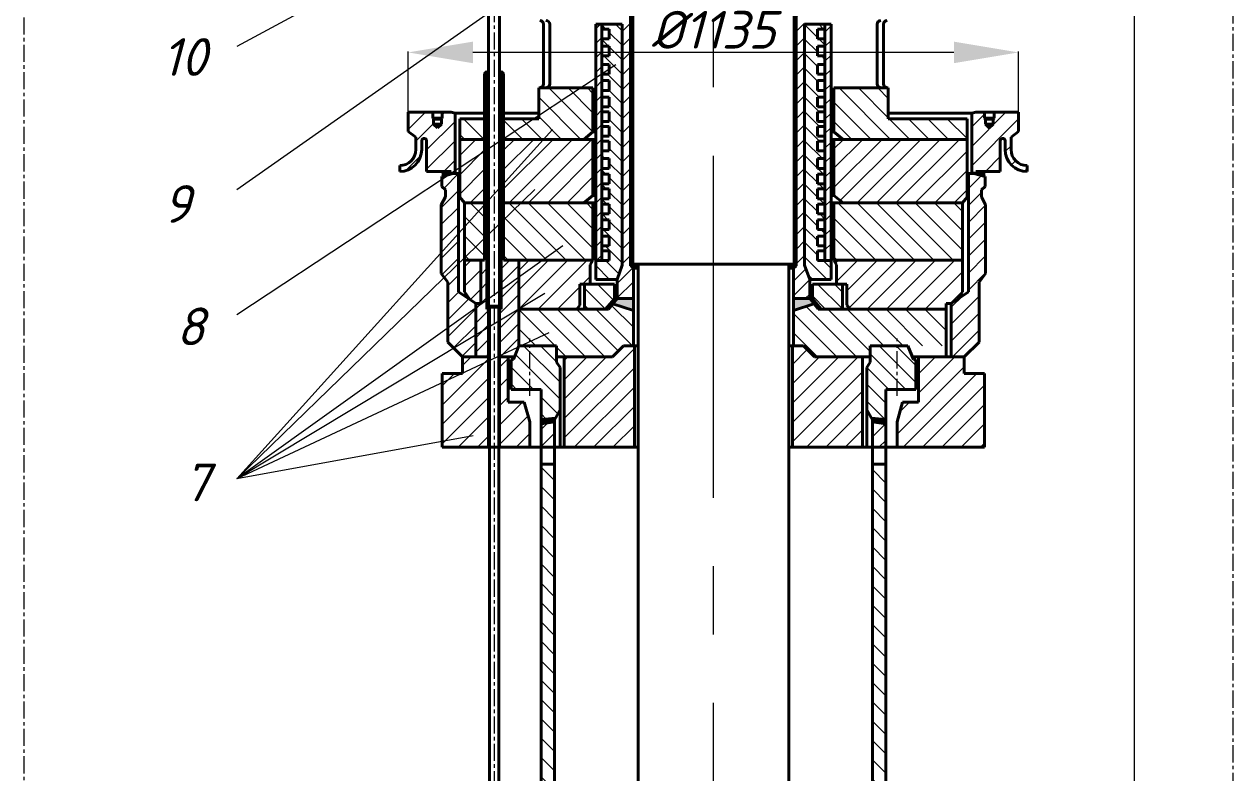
# Model space of a CAD drawing. Header units: millimetres. Extents: x 3913 to 6157, y -487 to 5915.
# Drawn here: x 3913 to 6157, y 3324 to 4714 of the extents above; entities that cross this region are included whole.
import ezdxf

# ---------------------------------------------------------------- set-up
doc = ezdxf.new("R2010")
doc.units = ezdxf.units.MM
doc.linetypes.add('осевая', pattern=[50.8, 31.75, -6.35, 6.35, -6.35])
doc.layers.get('0').update_dxf_attribs({"lineweight": 40})
doc.layers.add('Оси', color=7, linetype='осевая', lineweight=20)
doc.layers.add('штриховка', color=7, linetype='Continuous', lineweight=20)
doc.styles.add('ADRF1', font='isocpeur.ttf', dxfattribs={"oblique": 15})
doc.styles.add('Размеры', font='isocpeur.ttf', dxfattribs={"oblique": 15})
doc.dimstyles.new('гост', dxfattribs={"dimtxt": 20, "dimasz": 30, "dimexe": 2, "dimexo": 0, "dimgap": 7, "dimtad": 1, "dimtoh": 1, "dimdec": 1, "dimtxsty": 'ADRF1', "dimcen": 2.5, "dimadec": 0, "dimazin": 0, "dimtfac": 1, "dimtdec": 1, "dimtmove": 0, "dimatfit": 3, "dimfxl": 1, "dimlwd": 20, "dimlwe": 20, "dimarcsym": 0})

# ---------------------------------------------------------------- blocks, each defined once
blk = doc.blocks.new('*D5')
at = {"layer": 'Defpoints', "color": 0, "transparency": 16777216}
for p in [(4626.5, 4661.8), (4626.5, 4550.7), (5759.6, 4550.7)]:
    blk.add_point(p, dxfattribs=at)
at = {"layer": 'Оси', "color": 0, "linetype": 'Continuous', "lineweight": 20, "transparency": 16777216}
for p, q in [((4626.5, 4550.7), (4626.5, 4663.8)), ((5639.6, 4661.8), (4746.5, 4661.8)), ((5759.6, 4550.7), (5759.6, 4663.8))]:
    blk.add_line(p, q, dxfattribs=at)
at = {"layer": 'Оси', "color": 0, "transparency": 16777216}
for points in [[(4746.5, 4681.8), (4746.5, 4641.8), (4626.5, 4661.8)], [(5639.6, 4681.8), (5639.6, 4641.8), (5759.6, 4661.8)]]:
    blk.add_solid(points, dxfattribs=at)
at = {"layer": 'Оси', "color": 0, "transparency": 16777216, "insert": (5193, 4703.8), "char_height": 20, "attachment_point": 5, "style": 'ADRF1'}
blk.add_mtext('{\\H3.5x;%%C1135}', dxfattribs=at)
blk = doc.blocks.new('*D8')
at = {"layer": 'Defpoints', "color": 0, "transparency": 16777216}
for p in [(5193, 5841.2), (5974.9, 5841.2), (5193, -209)]:
    blk.add_point(p, dxfattribs=at)
at = {"layer": 'Оси', "color": 0, "linetype": 'Continuous', "lineweight": 20, "transparency": 16777216}
for p, q in [((5193, 5841.2), (5976.9, 5841.2)), ((5974.9, -149), (5974.9, 5781.2)), ((5193, -209), (5976.9, -209))]:
    blk.add_line(p, q, dxfattribs=at)
at = {"layer": 'Оси', "color": 0, "transparency": 16777216}
for points in [[(5964.9, 5781.2), (5984.9, 5781.2), (5974.9, 5841.2)], [(5964.9, -149), (5984.9, -149), (5974.9, -209)]]:
    blk.add_solid(points, dxfattribs=at)
at = {"layer": 'Оси', "color": 0, "transparency": 16777216, "insert": (5932.9, 2816.1), "char_height": 20, "attachment_point": 5, "rotation": 90, "style": 'ADRF1'}
blk.add_mtext('{\\H3.5x;6050}', dxfattribs=at)

msp = doc.modelspace()

# ---------------------------------------------------------------- hatches: boundary and pattern name
h = msp.add_hatch(color=256)
h.dxf.hatch_style = 1
h.paths.add_polyline_path([(4713.23, 4440.68), (4688.5, 4440.68), (4688.5, 4431.62), (4709.62, 4437.28), (4713.23, 4437.28)])
h = msp.add_hatch(color=256)
h.dxf.hatch_style = 1
h.paths.add_polyline_path([(5672.84, 4440.68), (5697.57, 4440.68), (5697.57, 4431.62), (5676.45, 4437.28), (5672.84, 4437.28)])
h = msp.add_hatch(color=256)
h.dxf.hatch_style = 1
h.paths.add_polyline_path([(5014.37, 4204.68), (5006.38, 4194.99), (5044.37, 4182.44), (5044.37, 4204.68)])
h = msp.add_hatch(color=256)
h.dxf.hatch_style = 1
h.paths.add_polyline_path([(5371.7, 4204.68), (5379.69, 4194.99), (5341.7, 4182.44), (5341.7, 4204.68)])
at = {"layer": 'штриховка'}
h = msp.add_hatch(dxfattribs=at)
h.set_pattern_fill('ANSI31', color=256, scale=6)
h.paths.add_polyline_path([(4974.75, 4275.19), (4985.98, 4275.19), (4985.98, 4714.23), (4974.75, 4714.23)])
h.paths.add_polyline_path([(5023.68, 4714.23), (5023.68, 4266.64), (5014.37, 4240.39), (5014.37, 4204.68), (5044.37, 4204.68), (5044.37, 4261.25), (5039.16, 4265.81), (5039.16, 4708.68), (5039.16, 4806.68), (5026.95, 4806.68), (5026.95, 4719.18)])
h = msp.add_hatch(dxfattribs=at)
h.set_pattern_fill('ANSI31', color=256, scale=6)
h.paths.add_polyline_path([(5411.32, 4275.19), (5400.08, 4275.19), (5400.08, 4714.23), (5411.32, 4714.23)])
h.paths.add_polyline_path([(5362.39, 4714.23), (5362.39, 4266.64), (5371.7, 4240.39), (5371.7, 4204.68), (5341.7, 4204.68), (5341.7, 4261.25), (5346.91, 4265.81), (5346.91, 4708.68), (5346.91, 4806.68), (5359.11, 4806.68), (5359.11, 4719.18)])
h = msp.add_hatch(dxfattribs=at)
h.set_pattern_fill('ANSI31', color=256, scale=6, angle=90)
h.paths.add_polyline_path([(4999.73, 4639.65), (4999.73, 4621.47), (4985.98, 4621.47), (4985.98, 4609.57), (4999.73, 4609.57), (4999.73, 4591.39), (4985.98, 4591.39), (4985.98, 4578.99), (4999.73, 4578.99), (4999.73, 4560.81), (4985.98, 4560.81), (4985.98, 4551.64), (4999.73, 4551.64), (4999.73, 4533.46), (4985.98, 4533.46), (4985.98, 4524.29), (4999.73, 4524.29), (4999.73, 4506.11), (4985.98, 4506.11), (4985.98, 4497.26), (4999.73, 4497.26), (4999.73, 4479.08), (4985.98, 4479.08), (4985.98, 4464.66), (4999.73, 4464.66), (4999.73, 4446.48), (4985.98, 4446.48), (4985.98, 4435.76), (4999.73, 4435.76), (4999.73, 4417.58), (4985.98, 4417.58), (4985.98, 4408.35), (4999.73, 4408.35), (4999.73, 4390.17), (4985.98, 4390.17), (4985.98, 4380.19), (4999.73, 4380.19), (4999.73, 4362.01), (4985.98, 4362.01), (4985.98, 4351.3), (4999.73, 4351.3), (4999.73, 4333.12), (4985.98, 4333.12), (4985.98, 4320.93), (4999.73, 4320.93), (4999.73, 4302.75), (4985.98, 4302.75), (4985.98, 4293.37), (4999.73, 4293.37), (4999.73, 4275.19), (4985.98, 4275.19), (4974.75, 4275.19), (4974.75, 4240.39), (5014.37, 4240.39), (5023.68, 4266.64), (5023.68, 4714.23), (4985.98, 4714.23), (4985.98, 4705.15), (4999.73, 4705.15), (4999.73, 4686.97), (4985.98, 4686.97), (4985.98, 4673.53), (4999.73, 4673.53), (4999.73, 4655.35), (4985.98, 4655.35), (4985.98, 4639.65)])
h = msp.add_hatch(dxfattribs=at)
h.set_pattern_fill('ANSI31', color=256, scale=6, angle=90)
h.paths.add_polyline_path([(5386.33, 4639.65), (5386.33, 4621.47), (5400.08, 4621.47), (5400.08, 4609.57), (5386.33, 4609.57), (5386.33, 4591.39), (5400.08, 4591.39), (5400.08, 4578.99), (5386.33, 4578.99), (5386.33, 4560.81), (5400.08, 4560.81), (5400.08, 4551.64), (5386.33, 4551.64), (5386.33, 4533.46), (5400.08, 4533.46), (5400.08, 4524.29), (5386.33, 4524.29), (5386.33, 4506.11), (5400.08, 4506.11), (5400.08, 4497.26), (5386.33, 4497.26), (5386.33, 4479.08), (5400.08, 4479.08), (5400.08, 4464.66), (5386.33, 4464.66), (5386.33, 4446.48), (5400.08, 4446.48), (5400.08, 4435.76), (5386.33, 4435.76), (5386.33, 4417.58), (5400.08, 4417.58), (5400.08, 4408.35), (5386.33, 4408.35), (5386.33, 4390.17), (5400.08, 4390.17), (5400.08, 4380.19), (5386.33, 4380.19), (5386.33, 4362.01), (5400.08, 4362.01), (5400.08, 4351.3), (5386.33, 4351.3), (5386.33, 4333.12), (5400.08, 4333.12), (5400.08, 4320.93), (5386.33, 4320.93), (5386.33, 4302.75), (5400.08, 4302.75), (5400.08, 4293.37), (5386.33, 4293.37), (5386.33, 4275.19), (5400.08, 4275.19), (5411.32, 4275.19), (5411.32, 4240.39), (5371.7, 4240.39), (5362.39, 4266.64), (5362.39, 4714.23), (5400.08, 4714.23), (5400.08, 4705.15), (5386.33, 4705.15), (5386.33, 4686.97), (5400.08, 4686.97), (5400.08, 4673.53), (5386.33, 4673.53), (5386.33, 4655.35), (5400.08, 4655.35), (5400.08, 4639.65)])
h = msp.add_hatch(dxfattribs=at)
h.set_pattern_fill('ANSI31', color=256, scale=6)
h.paths.add_polyline_path([(4799.08, 4185.29), (4796.12, 4185.29), (4796.12, 4096.68), (4823.74, 4096.68), (4831.96, 4117.24), (4831.96, 4276.01), (4803.53, 4276.01), (4803.53, 4622.68), (4799.08, 4626.23)])
h.paths.add_polyline_path([(4772.56, 4626.23), (4768.11, 4622.68), (4768.11, 4276.01), (4761.03, 4276.01), (4761.03, 4195.58), (4751.67, 4195.58), (4751.67, 4096.68), (4775.51, 4096.68), (4775.51, 4185.29), (4772.56, 4185.29)])
h = msp.add_hatch(dxfattribs=at)
h.set_pattern_fill('ANSI31', color=256, scale=8, angle=90)
h.paths.add_polyline_path([(4868.73, 4538.55), (4803.53, 4538.55), (4803.53, 4500.41), (4952.41, 4500.41), (4969.39, 4514.29), (4969.39, 4595.78), (4868.73, 4595.78)])
h.paths.add_polyline_path([(4722.17, 4500.41), (4768.11, 4500.41), (4768.11, 4538.55), (4722.17, 4538.55)])
h = msp.add_hatch(dxfattribs=at)
h.set_pattern_fill('ANSI31', color=256, scale=8, angle=90)
h.paths.add_polyline_path([(5517.33, 4538.55), (5617.95, 4538.55), (5617.95, 4500.41), (5433.65, 4500.41), (5416.67, 4514.29), (5416.67, 4595.78), (5517.33, 4595.78)])
h.paths.add_polyline_path([(5663.9, 4500.41), (5617.95, 4500.41), (5617.95, 4538.55), (5663.9, 4538.55)])
h = msp.add_hatch(dxfattribs=at)
h.set_pattern_fill('ANSI31', color=256, scale=8)
edge = h.paths.add_edge_path()
edge.add_line((4673.51, 4528.61), (4673.51, 4537.88))
edge.add_line((4673.51, 4537.88), (4672.01, 4539.58))
edge.add_line((4672.01, 4539.58), (4672.01, 4550.68))
edge.add_line((4672.01, 4550.68), (4666.18, 4550.68))
edge.add_line((4666.18, 4550.68), (4626.5, 4550.68))
edge.add_line((4626.5, 4550.68), (4626.5, 4515.01))
edge.add_line((4626.5, 4515.01), (4640.5, 4504.77))
edge.add_line((4640.5, 4504.77), (4640.5, 4481.57))
edge.add_arc((4610.5, 4481.57), 30, 270, 360, ccw=False)
edge.add_line((4610.5, 4451.57), (4615.19, 4451.57))
edge.add_line((4615.19, 4451.57), (4611.92, 4440.68))
edge.add_line((4611.92, 4440.68), (4610.5, 4440.68))
edge.add_arc((4610.5, 4481.57), 40.89, 270, 360)
edge.add_line((4651.39, 4481.57), (4651.39, 4497.68))
edge.add_arc((4655.97, 4497.68), 4.58, 0, 180, ccw=False)
edge.add_line((4660.55, 4497.68), (4660.55, 4440.68))
edge.add_line((4660.55, 4440.68), (4688.5, 4440.68))
edge.add_line((4688.5, 4440.68), (4688.5, 4431.62))
edge.add_line((4688.5, 4431.62), (4709.62, 4437.28))
edge.add_line((4709.62, 4437.28), (4713.23, 4437.28))
edge.add_line((4713.23, 4437.28), (4713.23, 4549.11))
edge.add_line((4713.23, 4549.11), (4705.87, 4550.68))
edge.add_line((4705.87, 4550.68), (4695.44, 4550.68))
edge.add_line((4695.44, 4550.68), (4689.62, 4550.68))
edge.add_line((4689.62, 4550.68), (4689.62, 4539.58))
edge.add_line((4689.62, 4539.58), (4688.11, 4537.88))
edge.add_line((4688.11, 4537.88), (4688.11, 4528.61))
edge.add_line((4688.11, 4528.61), (4680.81, 4521.8))
edge.add_line((4680.81, 4521.8), (4673.51, 4528.61))
h = msp.add_hatch(dxfattribs=at)
h.set_pattern_fill('ANSI31', color=256, scale=8)
edge = h.paths.add_edge_path()
edge.add_line((5712.55, 4528.61), (5712.55, 4537.88))
edge.add_line((5712.55, 4537.88), (5714.06, 4539.58))
edge.add_line((5714.06, 4539.58), (5714.06, 4550.68))
edge.add_line((5714.06, 4550.68), (5719.88, 4550.68))
edge.add_line((5719.88, 4550.68), (5759.57, 4550.68))
edge.add_line((5759.57, 4550.68), (5759.57, 4515.01))
edge.add_line((5759.57, 4515.01), (5745.57, 4504.77))
edge.add_line((5745.57, 4504.77), (5745.57, 4481.57))
edge.add_arc((5775.57, 4481.57), 30, 180, 270)
edge.add_line((5775.57, 4451.57), (5770.88, 4451.57))
edge.add_line((5770.88, 4451.57), (5774.14, 4440.68))
edge.add_line((5774.14, 4440.68), (5775.57, 4440.68))
edge.add_arc((5775.57, 4481.57), 40.89, 180, 270, ccw=False)
edge.add_line((5734.68, 4481.57), (5734.68, 4497.68))
edge.add_arc((5730.1, 4497.68), 4.58, 360, 540)
edge.add_line((5725.52, 4497.68), (5725.52, 4440.68))
edge.add_line((5725.52, 4440.68), (5697.57, 4440.68))
edge.add_line((5697.57, 4440.68), (5697.57, 4431.62))
edge.add_line((5697.57, 4431.62), (5676.45, 4437.28))
edge.add_line((5676.45, 4437.28), (5672.84, 4437.28))
edge.add_line((5672.84, 4437.28), (5672.84, 4549.11))
edge.add_line((5672.84, 4549.11), (5680.2, 4550.68))
edge.add_line((5680.2, 4550.68), (5690.62, 4550.68))
edge.add_line((5690.62, 4550.68), (5696.44, 4550.68))
edge.add_line((5696.44, 4550.68), (5696.44, 4539.58))
edge.add_line((5696.44, 4539.58), (5697.95, 4537.88))
edge.add_line((5697.95, 4537.88), (5697.95, 4528.61))
edge.add_line((5697.95, 4528.61), (5705.25, 4521.8))
edge.add_line((5705.25, 4521.8), (5712.55, 4528.61))
h = msp.add_hatch(dxfattribs=at)
h.set_pattern_fill('ANSI31', color=256, scale=8)
h.paths.add_polyline_path([(4952.41, 4382.45), (4969.39, 4396.33), (4969.39, 4500.41), (4803.53, 4500.41), (4803.53, 4382.45)])
h.paths.add_polyline_path([(4722.17, 4393.35), (4730.75, 4382.45), (4768.11, 4382.45), (4768.11, 4500.41), (4722.17, 4500.41)])
h = msp.add_hatch(dxfattribs=at)
h.set_pattern_fill('ANSI31', color=256, scale=8)
h.paths.add_polyline_path([(5617.95, 4382.45), (5617.95, 4500.41), (5416.67, 4500.41), (5416.67, 4396.33), (5433.65, 4382.45)])
h.paths.add_polyline_path([(5663.9, 4500.41), (5617.95, 4500.41), (5617.95, 4382.45), (5655.31, 4382.45), (5663.9, 4393.35)])
h = msp.add_hatch(dxfattribs=at)
h.set_pattern_fill('ANSI31', color=256, scale=7)
h.paths.add_polyline_path([(4719.74, 4437.28), (4709.62, 4437.28), (4688.5, 4431.62), (4688.5, 4412.71), (4695.52, 4406.55), (4695.52, 4393.43), (4687.8, 4378.95), (4687.8, 4251.31), (4699.66, 4234.99), (4699.66, 4123.76), (4727.29, 4096.68), (4751.67, 4096.68), (4751.67, 4195.58), (4719.74, 4217.36)])
h = msp.add_hatch(dxfattribs=at)
h.set_pattern_fill('ANSI31', color=256, scale=7)
h.paths.add_polyline_path([(5666.33, 4437.28), (5676.45, 4437.28), (5697.57, 4431.62), (5697.57, 4412.71), (5690.54, 4406.55), (5690.54, 4393.43), (5698.27, 4378.95), (5698.27, 4251.31), (5686.4, 4234.99), (5686.4, 4123.76), (5658.78, 4096.68), (5634.39, 4096.68), (5634.39, 4195.58), (5666.33, 4217.36)])
h = msp.add_hatch(dxfattribs=at)
h.set_pattern_fill('ANSI31', color=256, scale=8, angle=90)
h.paths.add_polyline_path([(4803.53, 4382.45), (4803.53, 4276.01), (4831.96, 4276.01), (4964.33, 4276.01), (4969.39, 4276.01), (4969.39, 4382.45)])
h.paths.add_polyline_path([(4768.11, 4382.45), (4730.75, 4382.45), (4730.75, 4276.01), (4749.3, 4276.01), (4768.11, 4276.01)])
h = msp.add_hatch(dxfattribs=at)
h.set_pattern_fill('ANSI31', color=256, scale=8, angle=90)
h.paths.add_polyline_path([(5617.95, 4382.45), (5617.95, 4276.01), (5554.11, 4276.01), (5421.73, 4276.01), (5416.67, 4276.01), (5416.67, 4382.45)])
h.paths.add_polyline_path([(5617.95, 4382.45), (5655.31, 4382.45), (5655.31, 4276.01), (5636.76, 4276.01), (5617.95, 4276.01)])
h = msp.add_hatch(dxfattribs=at)
h.set_pattern_fill('ANSI31', color=256, scale=8)
h.paths.add_polyline_path([(4831.96, 4276.01), (4831.96, 4185.29), (4939.31, 4185.29), (4945.28, 4192.3), (4945.28, 4231.61), (4953.72, 4231.61), (4964.33, 4231.61), (4964.33, 4267.49), (4969.39, 4276.01), (4964.33, 4276.01)])
h.paths.add_polyline_path([(4761.03, 4195.58), (4761.03, 4276.01), (4749.3, 4276.01), (4730.75, 4276.01), (4730.75, 4217.34), (4740.72, 4203.05), (4751.67, 4195.58)])
h = msp.add_hatch(dxfattribs=at)
h.set_pattern_fill('ANSI31', color=256, scale=8)
h.paths.add_polyline_path([(5625.03, 4276.01), (5625.03, 4185.29), (5446.76, 4185.29), (5440.79, 4192.3), (5440.79, 4231.61), (5432.34, 4231.61), (5421.73, 4231.61), (5421.73, 4267.49), (5416.67, 4276.01), (5421.73, 4276.01)])
h.paths.add_polyline_path([(5625.03, 4195.58), (5625.03, 4276.01), (5636.76, 4276.01), (5655.31, 4276.01), (5655.31, 4217.34), (5645.34, 4203.05), (5634.39, 4195.58)])
h = msp.add_hatch(dxfattribs=at)
h.set_pattern_fill('ANSI31', color=256, scale=7, angle=90)
h.paths.add_polyline_path([(4992.74, 4185.29), (5009.36, 4204.52), (5009.36, 4231.61), (4953.72, 4231.61), (4953.72, 4185.29)])
h = msp.add_hatch(dxfattribs=at)
h.set_pattern_fill('ANSI31', color=256, scale=7, angle=90)
h.paths.add_polyline_path([(5432.34, 4185.29), (5432.34, 4231.61), (5376.7, 4231.61), (5376.7, 4204.52), (5393.32, 4185.29)])
h = msp.add_hatch(dxfattribs=at)
h.set_pattern_fill('ANSI31', color=256, scale=8, angle=90)
h.paths.add_polyline_path([(4901.91, 4117.24), (4901.91, 4096.68), (5005.68, 4096.68), (5025.77, 4117.24), (5044.37, 4117.24), (5044.37, 4182.44), (5006.38, 4194.99), (4998.38, 4185.29), (4831.96, 4185.29), (4831.96, 4117.24)])
h = msp.add_hatch(dxfattribs=at)
h.set_pattern_fill('ANSI31', color=256, scale=8, angle=90)
h.paths.add_polyline_path([(5484.15, 4117.24), (5625.03, 4117.24), (5625.03, 4185.29), (5387.68, 4185.29), (5379.69, 4194.99), (5341.7, 4182.44), (5341.7, 4117.24), (5360.3, 4117.24), (5380.38, 4096.68), (5484.15, 4096.68)])
h = msp.add_hatch(dxfattribs=at)
h.set_pattern_fill('ANSI31', color=256, scale=8)
h.paths.add_polyline_path([(4689.53, 3928.68), (4775.51, 3928.68), (4775.51, 4096.68), (4727.29, 4096.68), (4727.29, 4065.83), (4689.53, 4065.83)])
h.paths.add_polyline_path([(4852.19, 3928.68), (4852.19, 3975.8), (4841.8, 4012.23), (4812.08, 4012.23), (4812.08, 4096.68), (4796.12, 4096.68), (4796.12, 3928.68)])
h.paths.add_polyline_path([(4916.03, 3928.68), (5046.26, 3928.68), (5046.26, 4096.68), (5046.26, 4117.24), (5025.77, 4117.24), (5005.68, 4096.68), (4916.03, 4096.68)])
h = msp.add_hatch(dxfattribs=at)
h.set_pattern_fill('ANSI31', color=256, scale=7, angle=90)
h.paths.add_polyline_path([(4908.41, 4076.6), (4901.91, 4086.64), (4901.91, 4117.24), (4855.31, 4117.24), (4821.97, 4092.26), (4821.77, 4091.76), (4821.31, 4091.76), (4817.23, 4088.71), (4817.23, 4036.09), (4872.97, 4036.09), (4872.97, 3980.18), (4899.65, 3982.93), (4908.41, 3998.37)])
h.paths.add_polyline_path([(4855.31, 4117.24), (4831.96, 4117.24), (4821.97, 4092.26)], flags=17)
h = msp.add_hatch(dxfattribs=at)
h.set_pattern_fill('ANSI31', color=256, scale=8)
h.paths.add_polyline_path([(5696.53, 3928.68), (5610.55, 3928.68), (5610.55, 4096.68), (5658.78, 4096.68), (5658.78, 4065.83), (5696.53, 4065.83)])
h.paths.add_polyline_path([(5533.87, 3928.68), (5533.87, 3975.8), (5544.27, 4012.23), (5573.98, 4012.23), (5573.98, 4096.68), (5610.55, 4096.68), (5610.55, 3928.68)])
h.paths.add_polyline_path([(5470.03, 3928.68), (5339.8, 3928.68), (5339.8, 4096.68), (5339.8, 4117.24), (5360.3, 4117.24), (5380.38, 4096.68), (5470.03, 4096.68)])
h = msp.add_hatch(dxfattribs=at)
h.set_pattern_fill('ANSI31', color=256, scale=7, angle=90)
h.paths.add_polyline_path([(5477.65, 4076.6), (5484.15, 4086.64), (5484.15, 4117.24), (5530.76, 4117.24), (5564.1, 4092.26), (5564.29, 4091.76), (5564.76, 4091.76), (5568.83, 4088.71), (5568.83, 4036.09), (5513.09, 4036.09), (5513.09, 3980.18), (5486.42, 3982.93), (5477.65, 3998.37)])
h.paths.add_polyline_path([(5530.76, 4117.24), (5554.11, 4117.24), (5564.1, 4092.26)], flags=17)
h = msp.add_hatch(color=256, dxfattribs=at)
h.dxf.hatch_style = 1
h.paths.add_polyline_path([(4897.97, 3979.97), (4899.65, 3982.93), (4872.97, 3980.18), (4872.97, 3976.22), (4872.97, 3972.07), (4897.97, 3975.76)])
h = msp.add_hatch(dxfattribs=at)
h.set_pattern_fill('ANSI31', color=256, scale=7)
h.paths.add_polyline_path([(4872.97, 3928.68), (4897.97, 3928.68), (4897.97, 3975.76), (4872.97, 3972.07)])
h = msp.add_hatch(color=256, dxfattribs=at)
h.dxf.hatch_style = 1
h.paths.add_polyline_path([(5488.09, 3979.97), (5486.42, 3982.93), (5513.09, 3980.18), (5513.09, 3976.22), (5513.09, 3972.07), (5488.09, 3975.76)])
h = msp.add_hatch(dxfattribs=at)
h.set_pattern_fill('ANSI31', color=256, scale=7)
h.paths.add_polyline_path([(5513.09, 3972.07), (5488.09, 3975.76), (5488.09, 3928.68), (5513.09, 3928.68)])
h = msp.add_hatch(dxfattribs=at)
h.set_pattern_fill('ANSI31', color=256, scale=8, angle=90)
h.paths.add_polyline_path([(4897.97, 1667.02), (4872.97, 1667.02), (4872.97, 1116.46), (4897.97, 1109.59)])
h.paths.add_polyline_path([(4897.97, 2398.97), (4872.97, 2398.97), (4872.97, 1667.02), (4897.97, 1667.02)])
h.paths.add_polyline_path([(4897.97, 3298.5), (4872.97, 3298.5), (4872.97, 2398.97), (4897.97, 2398.97)])
h.paths.add_polyline_path([(4897.97, 3897.36), (4872.97, 3897.36), (4872.97, 3298.5), (4897.97, 3298.5)])
h = msp.add_hatch(dxfattribs=at)
h.set_pattern_fill('ANSI31', color=256, scale=8, angle=90)
h.paths.add_polyline_path([(5488.09, 1667.02), (5513.09, 1667.02), (5513.09, 1116.46), (5488.09, 1109.59)])
h.paths.add_polyline_path([(5488.09, 2398.97), (5513.09, 2398.97), (5513.09, 1667.02), (5488.09, 1667.02)])
h.paths.add_polyline_path([(5488.09, 3298.5), (5513.09, 3298.5), (5513.09, 2398.97), (5488.09, 2398.97)])
h.paths.add_polyline_path([(5488.09, 3897.36), (5513.09, 3897.36), (5513.09, 3298.5), (5488.09, 3298.5)])

# ---------------------------------------------------------------- linework, layer by layer
for p, q in [((5039.16, 4708.68), (5039.16, 4806.68)), ((5043.14, 4268.68), (5043.14, 4818.83)), ((5342.93, 4268.68), (5342.93, 4818.83)), ((5346.91, 4708.68), (5346.91, 4806.68)), ((4775.51, 4190.54), (4775.51, 4783.52)), ((4796.12, 4190.54), (4796.12, 4783.52)), ((4877.44, 4603.78), (4877.44, 4714.23)), ((4889.14, 4603.78), (4889.14, 4714.23)), ((4974.75, 4240.39), (4974.75, 4714.23)), ((4985.98, 4714.23), (4974.75, 4714.23)), ((4985.98, 4275.19), (4985.98, 4714.23)), ((4985.98, 4714.23), (5023.68, 4714.23)), ((5023.68, 4266.64), (5023.68, 4714.23)), ((5362.39, 4266.64), (5362.39, 4714.23)), ((5400.08, 4714.23), (5362.39, 4714.23)), ((5400.08, 4275.19), (5400.08, 4714.23)), ((5400.08, 4714.23), (5411.32, 4714.23)), ((5411.32, 4240.39), (5411.32, 4714.23)), ((5496.93, 4603.78), (5496.93, 4714.23)), ((5508.62, 4603.78), (5508.62, 4714.23)), ((4999.73, 4705.15), (4985.98, 4705.15)), ((4999.73, 4686.97), (4999.73, 4705.15)), ((5039.16, 4708.68), (5039.16, 4265.81)), ((5346.91, 4708.68), (5346.91, 4265.81)), ((5386.33, 4686.97), (5386.33, 4705.15)), ((5386.33, 4705.15), (5400.08, 4705.15)), ((4985.98, 4686.97), (4999.73, 4686.97)), ((4999.73, 4673.53), (4985.98, 4673.53)), ((4999.73, 4655.35), (4999.73, 4673.53)), ((5400.08, 4686.97), (5386.33, 4686.97)), ((5386.33, 4673.53), (5400.08, 4673.53)), ((5386.33, 4655.35), (5386.33, 4673.53)), ((4985.98, 4655.35), (4999.73, 4655.35)), ((5400.08, 4655.35), (5386.33, 4655.35)), ((4768.11, 4622.68), (4772.56, 4626.23)), ((4768.11, 4276.01), (4768.11, 4622.68)), ((4772.56, 4185.29), (4772.56, 4626.23)), ((4772.56, 4626.23), (4775.51, 4626.23)), ((4799.08, 4626.23), (4796.12, 4626.23)), ((4803.53, 4622.68), (4799.08, 4626.23)), ((4799.08, 4185.29), (4799.08, 4626.23)), ((4803.53, 4276.01), (4803.53, 4622.68)), ((4999.73, 4639.65), (4985.98, 4639.65)), ((4999.73, 4621.47), (4999.73, 4639.65)), ((5386.33, 4621.47), (5386.33, 4639.65)), ((5386.33, 4639.65), (5400.08, 4639.65)), ((4985.98, 4621.47), (4999.73, 4621.47)), ((4999.73, 4609.57), (4985.98, 4609.57)), ((4999.73, 4591.39), (4999.73, 4609.57)), ((5400.08, 4621.47), (5386.33, 4621.47)), ((5386.33, 4591.39), (5386.33, 4609.57)), ((5386.33, 4609.57), (5400.08, 4609.57)), ((4868.73, 4595.78), (4868.73, 4538.55)), ((4868.73, 4595.78), (4969.39, 4595.78)), ((4969.39, 4514.29), (4969.39, 4595.78)), ((4985.98, 4591.39), (4999.73, 4591.39)), ((4999.73, 4578.99), (4985.98, 4578.99)), ((4999.73, 4560.81), (4999.73, 4578.99)), ((5400.08, 4591.39), (5386.33, 4591.39)), ((5386.33, 4578.99), (5400.08, 4578.99)), ((5386.33, 4560.81), (5386.33, 4578.99)), ((5416.67, 4514.29), (5416.67, 4595.78)), ((5517.33, 4595.78), (5416.67, 4595.78)), ((5517.33, 4595.78), (5517.33, 4538.55)), ((4985.98, 4560.81), (4999.73, 4560.81)), ((5400.08, 4560.81), (5386.33, 4560.81)), ((4666.18, 4550.68), (4626.5, 4550.68)), ((4640.5, 4550.68), (4626.5, 4550.68)), ((4626.5, 4550.68), (4626.5, 4515.01)), ((4666.18, 4550.68), (4695.44, 4550.68)), ((4672.01, 4539.58), (4672.01, 4550.68)), ((4672.01, 4539.58), (4680.81, 4539.58)), ((4672.01, 4539.58), (4673.51, 4537.88)), ((4673.51, 4537.88), (4680.81, 4537.88)), ((4673.51, 4537.88), (4673.51, 4528.61)), ((4689.62, 4539.58), (4680.81, 4539.58)), ((4688.11, 4537.88), (4680.81, 4537.88)), ((4689.62, 4539.58), (4688.11, 4537.88)), ((4688.11, 4537.88), (4688.11, 4528.61)), ((4689.62, 4539.58), (4689.62, 4550.68)), ((4695.44, 4550.68), (4705.87, 4550.68)), ((4705.87, 4550.68), (4713.23, 4549.11)), ((4713.23, 4437.28), (4713.23, 4549.11)), ((4713.23, 4549.11), (4768.11, 4549.11)), ((4722.17, 4393.35), (4722.17, 4538.55)), ((4768.11, 4538.55), (4722.17, 4538.55)), ((4803.53, 4549.11), (4868.73, 4549.11)), ((4868.73, 4538.55), (4803.53, 4538.55)), ((4999.73, 4551.64), (4985.98, 4551.64)), ((4985.98, 4533.46), (4999.73, 4533.46)), ((4999.73, 4533.46), (4999.73, 4551.64)), ((5386.33, 4533.46), (5386.33, 4551.64)), ((5386.33, 4551.64), (5400.08, 4551.64)), ((5400.08, 4533.46), (5386.33, 4533.46)), ((5582.54, 4549.11), (5517.33, 4549.11)), ((5517.33, 4538.55), (5582.54, 4538.55)), ((5582.54, 4549.11), (5617.95, 4549.11)), ((5582.54, 4538.55), (5617.95, 4538.55)), ((5672.84, 4549.11), (5617.95, 4549.11)), ((5617.95, 4538.55), (5663.9, 4538.55)), ((5663.9, 4393.35), (5663.9, 4538.55)), ((5680.2, 4550.68), (5672.84, 4549.11)), ((5672.84, 4437.28), (5672.84, 4549.11)), ((5690.62, 4550.68), (5680.2, 4550.68)), ((5719.88, 4550.68), (5690.62, 4550.68)), ((5696.44, 4539.58), (5696.44, 4550.68)), ((5696.44, 4539.58), (5705.25, 4539.58)), ((5696.44, 4539.58), (5697.95, 4537.88)), ((5697.95, 4537.88), (5705.25, 4537.88)), ((5697.95, 4537.88), (5697.95, 4528.61)), ((5714.06, 4539.58), (5705.25, 4539.58)), ((5712.55, 4537.88), (5705.25, 4537.88)), ((5714.06, 4539.58), (5712.55, 4537.88)), ((5712.55, 4537.88), (5712.55, 4528.61)), ((5714.06, 4539.58), (5714.06, 4550.68)), ((5719.88, 4550.68), (5759.57, 4550.68)), ((5745.57, 4550.68), (5759.57, 4550.68)), ((5759.57, 4550.68), (5759.57, 4515.01)), ((4626.5, 4515.01), (4640.5, 4504.77)), ((4673.51, 4528.61), (4680.81, 4528.61)), ((4673.51, 4528.61), (4680.81, 4521.8)), ((4688.11, 4528.61), (4680.81, 4528.61)), ((4688.11, 4528.61), (4680.81, 4521.8)), ((4952.41, 4500.41), (4969.39, 4514.29)), ((4969.39, 4514.29), (4974.75, 4514.29)), ((4999.73, 4524.29), (4985.98, 4524.29)), ((4999.73, 4506.11), (4999.73, 4524.29)), ((5386.33, 4524.29), (5400.08, 4524.29)), ((5386.33, 4506.11), (5386.33, 4524.29)), ((5416.67, 4514.29), (5411.32, 4514.29)), ((5433.65, 4500.41), (5416.67, 4514.29)), ((5697.95, 4528.61), (5705.25, 4528.61)), ((5697.95, 4528.61), (5705.25, 4521.8)), ((5712.55, 4528.61), (5705.25, 4528.61)), ((5712.55, 4528.61), (5705.25, 4521.8)), ((5759.57, 4515.01), (5745.57, 4504.77)), ((4640.5, 4481.57), (4640.5, 4504.77)), ((4651.39, 4481.57), (4651.39, 4497.68)), ((4660.55, 4497.68), (4660.55, 4440.68)), ((4768.11, 4500.41), (4722.17, 4500.41)), ((4803.53, 4500.41), (4969.39, 4500.41)), ((4969.39, 4500.41), (4974.75, 4500.41)), ((4969.39, 4396.33), (4969.39, 4500.41)), ((4985.98, 4506.11), (4999.73, 4506.11)), ((4999.73, 4497.26), (4985.98, 4497.26)), ((4999.73, 4479.08), (4999.73, 4497.26)), ((5400.08, 4506.11), (5386.33, 4506.11)), ((5386.33, 4497.26), (5400.08, 4497.26)), ((5386.33, 4479.08), (5386.33, 4497.26)), ((5416.67, 4500.41), (5411.32, 4500.41)), ((5582.54, 4500.41), (5416.67, 4500.41)), ((5416.67, 4396.33), (5416.67, 4500.41)), ((5582.54, 4500.41), (5617.95, 4500.41)), ((5617.95, 4500.41), (5663.9, 4500.41)), ((5725.52, 4497.68), (5725.52, 4440.68)), ((5734.68, 4481.57), (5734.68, 4497.68)), ((5745.57, 4481.57), (5745.57, 4504.77)), ((4985.98, 4479.08), (4999.73, 4479.08)), ((5400.08, 4479.08), (5386.33, 4479.08)), ((4610.5, 4451.57), (4610.5, 4440.68)), ((4999.73, 4464.66), (4985.98, 4464.66)), ((4985.98, 4446.48), (4999.73, 4446.48)), ((4999.73, 4446.48), (4999.73, 4464.66)), ((5386.33, 4446.48), (5386.33, 4464.66)), ((5386.33, 4464.66), (5400.08, 4464.66)), ((5400.08, 4446.48), (5386.33, 4446.48)), ((5775.57, 4451.57), (5775.57, 4440.68)), ((4688.5, 4440.68), (4660.55, 4440.68)), ((4688.5, 4440.68), (4705.87, 4440.68)), ((4688.5, 4431.62), (4709.62, 4437.28)), ((4688.5, 4412.71), (4688.5, 4431.62)), ((4719.74, 4437.28), (4705.87, 4437.28)), ((4705.87, 4437.28), (4705.87, 4437.28)), ((4719.74, 4217.36), (4719.74, 4437.28)), ((4999.73, 4435.76), (4985.98, 4435.76)), ((4999.73, 4417.58), (4999.73, 4435.76)), ((5386.33, 4435.76), (5400.08, 4435.76)), ((5386.33, 4417.58), (5386.33, 4435.76)), ((5666.33, 4217.36), (5666.33, 4437.28)), ((5666.33, 4437.28), (5680.2, 4437.28)), ((5697.57, 4431.62), (5676.45, 4437.28)), ((5697.57, 4440.68), (5680.2, 4440.68)), ((5680.2, 4437.28), (5680.2, 4437.28)), ((5697.57, 4440.68), (5725.52, 4440.68)), ((5697.57, 4412.71), (5697.57, 4431.62)), ((4695.52, 4406.55), (4688.5, 4412.71)), ((4695.52, 4393.43), (4695.52, 4406.55)), ((4985.98, 4417.58), (4999.73, 4417.58)), ((4999.73, 4408.35), (4985.98, 4408.35)), ((4999.73, 4390.17), (4999.73, 4408.35)), ((5400.08, 4417.58), (5386.33, 4417.58)), ((5386.33, 4408.35), (5400.08, 4408.35)), ((5386.33, 4390.17), (5386.33, 4408.35)), ((5690.54, 4406.55), (5697.57, 4412.71)), ((5690.54, 4393.43), (5690.54, 4406.55)), ((4687.8, 4378.95), (4695.52, 4393.43)), ((4687.8, 4251.31), (4687.8, 4378.95)), ((4730.75, 4382.45), (4722.17, 4393.35)), ((4730.75, 4276.01), (4730.75, 4382.45)), ((4730.75, 4382.45), (4768.11, 4382.45)), ((4803.53, 4382.45), (4969.39, 4382.45)), ((4952.41, 4382.45), (4969.39, 4396.33)), ((4969.39, 4396.33), (4974.75, 4396.33)), ((4969.39, 4276.01), (4969.39, 4382.45)), ((4969.39, 4382.45), (4974.75, 4382.45)), ((4985.98, 4390.17), (4999.73, 4390.17)), ((4999.73, 4380.19), (4985.98, 4380.19)), ((4999.73, 4362.01), (4999.73, 4380.19)), ((5400.08, 4390.17), (5386.33, 4390.17)), ((5386.33, 4362.01), (5386.33, 4380.19)), ((5386.33, 4380.19), (5400.08, 4380.19)), ((5416.67, 4396.33), (5411.32, 4396.33)), ((5416.67, 4382.45), (5411.32, 4382.45)), ((5433.65, 4382.45), (5416.67, 4396.33)), ((5416.67, 4276.01), (5416.67, 4382.45)), ((5582.54, 4382.45), (5416.67, 4382.45)), ((5582.54, 4382.45), (5617.95, 4382.45)), ((5655.31, 4382.45), (5617.95, 4382.45)), ((5655.31, 4382.45), (5663.9, 4393.35)), ((5655.31, 4276.01), (5655.31, 4382.45)), ((5698.27, 4378.95), (5690.54, 4393.43)), ((5698.27, 4251.31), (5698.27, 4378.95)), ((4985.98, 4362.01), (4999.73, 4362.01)), ((5400.08, 4362.01), (5386.33, 4362.01)), ((4999.73, 4351.3), (4985.98, 4351.3)), ((4985.98, 4333.12), (4999.73, 4333.12)), ((4999.73, 4333.12), (4999.73, 4351.3)), ((5386.33, 4351.3), (5400.08, 4351.3)), ((5386.33, 4333.12), (5386.33, 4351.3)), ((5400.08, 4333.12), (5386.33, 4333.12)), ((4999.73, 4320.93), (4985.98, 4320.93)), ((4999.73, 4302.75), (4999.73, 4320.93)), ((5386.33, 4302.75), (5386.33, 4320.93)), ((5386.33, 4320.93), (5400.08, 4320.93)), ((4985.98, 4302.75), (4999.73, 4302.75)), ((4999.73, 4293.37), (4985.98, 4293.37)), ((4999.73, 4275.19), (4999.73, 4293.37)), ((5400.08, 4302.75), (5386.33, 4302.75)), ((5386.33, 4275.19), (5386.33, 4293.37)), ((5386.33, 4293.37), (5400.08, 4293.37)), ((4749.3, 4276.01), (4730.75, 4276.01)), ((4730.75, 4276.01), (4730.75, 4217.34)), ((4768.11, 4276.01), (4749.3, 4276.01)), ((4761.03, 4195.58), (4761.03, 4276.01)), ((4831.96, 4276.01), (4803.53, 4276.01)), ((4831.96, 4117.24), (4831.96, 4276.01)), ((4831.96, 4276.01), (4964.33, 4276.01)), ((4964.33, 4267.49), (4969.39, 4276.01)), ((4969.39, 4276.01), (4964.33, 4276.01)), ((4964.33, 4231.61), (4964.33, 4267.49)), ((4974.75, 4275.19), (4985.98, 4275.19)), ((4985.98, 4275.19), (4999.73, 4275.19)), ((5014.37, 4240.39), (5023.68, 4266.64)), ((5044.37, 4261.25), (5039.16, 4265.81)), ((5039.16, 4265.81), (5053.03, 4265.57)), ((5053.03, 4268.68), (5043.14, 4268.68)), ((5053.03, 3928.68), (5053.03, 4268.68)), ((5053.03, 4268.68), (5193.03, 4268.68)), ((5333.03, 4268.68), (5193.03, 4268.68)), ((5333.03, 3928.68), (5333.03, 4268.68)), ((5333.03, 4268.68), (5342.93, 4268.68)), ((5346.91, 4265.81), (5333.03, 4265.57)), ((5341.7, 4261.25), (5346.91, 4265.81)), ((5371.7, 4240.39), (5362.39, 4266.64)), ((5400.08, 4275.19), (5386.33, 4275.19)), ((5411.32, 4275.19), (5400.08, 4275.19)), ((5421.73, 4267.49), (5416.67, 4276.01)), ((5416.67, 4276.01), (5421.73, 4276.01)), ((5554.11, 4276.01), (5421.73, 4276.01)), ((5421.73, 4231.61), (5421.73, 4267.49)), ((5554.11, 4276.01), (5582.54, 4276.01)), ((5582.54, 4276.01), (5617.95, 4276.01)), ((5617.95, 4276.01), (5636.76, 4276.01)), ((5636.76, 4276.01), (5655.31, 4276.01)), ((5655.31, 4276.01), (5655.31, 4217.34)), ((4699.66, 4234.99), (4687.8, 4251.31)), ((5044.37, 4204.68), (5044.37, 4261.25)), ((5044.37, 4261.25), (5044.37, 4261.25)), ((5044.37, 4261.25), (5053.03, 4261.25)), ((5341.7, 4261.25), (5333.03, 4261.25)), ((5341.7, 4204.68), (5341.7, 4261.25)), ((5341.7, 4261.25), (5341.7, 4261.25)), ((5686.4, 4234.99), (5698.27, 4251.31)), ((4699.66, 4123.76), (4699.66, 4234.99)), ((4945.28, 4192.3), (4945.28, 4231.61)), ((4945.28, 4231.61), (4953.72, 4231.61)), ((5009.36, 4231.61), (4953.72, 4231.61)), ((4953.72, 4231.61), (4953.72, 4185.29)), ((5014.37, 4240.39), (4974.75, 4240.39)), ((5009.36, 4204.52), (5009.36, 4231.61)), ((5014.37, 4204.68), (5014.37, 4240.39)), ((5371.7, 4204.68), (5371.7, 4240.39)), ((5371.7, 4240.39), (5411.32, 4240.39)), ((5376.7, 4231.61), (5432.34, 4231.61)), ((5376.7, 4204.52), (5376.7, 4231.61)), ((5432.34, 4231.61), (5432.34, 4185.29)), ((5440.79, 4231.61), (5432.34, 4231.61)), ((5440.79, 4192.3), (5440.79, 4231.61)), ((5686.4, 4123.76), (5686.4, 4234.99)), ((4751.67, 4195.58), (4719.74, 4217.36)), ((4730.75, 4217.34), (4740.72, 4203.05)), ((4992.74, 4185.29), (5009.36, 4204.52)), ((5014.37, 4204.68), (4998.38, 4185.29)), ((5044.37, 4204.68), (5014.37, 4204.68)), ((5044.37, 4204.68), (5044.37, 4117.24)), ((5341.7, 4204.68), (5371.7, 4204.68)), ((5341.7, 4204.68), (5341.7, 4117.24)), ((5371.7, 4204.68), (5387.68, 4185.29)), ((5393.32, 4185.29), (5376.7, 4204.52)), ((5634.39, 4195.58), (5666.33, 4217.36)), ((5655.31, 4217.34), (5645.34, 4203.05)), ((4751.67, 4096.68), (4751.67, 4195.58)), ((4751.67, 4195.58), (4761.03, 4195.58)), ((4772.56, 4185.29), (4775.51, 4185.29)), ((4777.25, 4188.94), (4775.51, 4190.54)), ((4775.51, 4190.54), (4796.12, 4190.54)), ((4775.51, 4096.68), (4775.51, 4185.29)), ((4775.51, 4185.29), (4777.25, 4185.29)), ((4777.25, 876.1), (4777.25, 4188.94)), ((4777.25, 4188.94), (4794.39, 4188.94)), ((4794.39, 4188.94), (4796.12, 4190.54)), ((4794.39, 876.1), (4794.39, 4188.94)), ((4796.12, 4185.29), (4794.39, 4185.29)), ((4796.12, 4096.68), (4796.12, 4185.29)), ((4799.08, 4185.29), (4796.12, 4185.29)), ((4998.38, 4185.29), (4831.96, 4185.29)), ((4945.28, 4192.3), (4939.31, 4185.29)), ((5006.38, 4194.99), (5044.37, 4182.44)), ((5379.69, 4194.99), (5341.7, 4182.44)), ((5387.68, 4185.29), (5625.03, 4185.29)), ((5440.79, 4192.3), (5446.76, 4185.29)), ((5634.39, 4195.58), (5625.03, 4195.58)), ((5625.03, 4195.58), (5625.03, 4096.68)), ((5634.39, 4096.68), (5634.39, 4195.58)), ((4727.29, 4096.68), (4699.66, 4123.76)), ((4821.77, 4091.76), (4831.96, 4117.24)), ((4831.96, 4117.24), (4901.91, 4117.24)), ((4901.91, 4086.64), (4901.91, 4117.24)), ((5025.77, 4117.24), (5005.68, 4096.68)), ((5046.26, 4117.24), (5025.77, 4117.24)), ((5046.26, 4096.68), (5046.26, 4117.24)), ((5046.26, 4117.24), (5053.03, 4117.24)), ((5339.8, 4117.24), (5333.03, 4117.24)), ((5339.8, 4117.24), (5360.3, 4117.24)), ((5339.8, 4096.68), (5339.8, 4117.24)), ((5360.3, 4117.24), (5380.38, 4096.68)), ((5484.15, 4086.64), (5484.15, 4117.24)), ((5554.11, 4117.24), (5484.15, 4117.24)), ((5564.29, 4091.76), (5554.11, 4117.24)), ((5658.78, 4096.68), (5686.4, 4123.76)), ((4727.29, 4065.83), (4727.29, 4096.68)), ((4727.29, 4096.68), (4775.51, 4096.68)), ((4775.51, 4096.68), (4775.51, 3928.68)), ((4796.12, 4096.68), (4796.12, 3928.68)), ((4796.12, 4096.68), (4823.74, 4096.68)), ((4812.08, 4096.68), (4812.08, 4012.23)), ((4817.23, 4036.09), (4817.23, 4091.76)), ((4817.23, 4091.76), (4821.77, 4091.76)), ((4901.91, 4096.68), (5005.68, 4096.68)), ((4908.41, 4076.6), (4901.91, 4086.64)), ((4916.03, 3928.68), (4916.03, 4096.68)), ((5046.26, 3928.68), (5046.26, 4096.68)), ((5339.8, 3928.68), (5339.8, 4096.68)), ((5484.15, 4096.68), (5380.38, 4096.68)), ((5470.03, 3928.68), (5470.03, 4096.68)), ((5477.65, 4076.6), (5484.15, 4086.64)), ((5610.55, 4096.68), (5562.33, 4096.68)), ((5568.83, 4091.76), (5564.29, 4091.76)), ((5568.83, 4036.09), (5568.83, 4091.76)), ((5573.98, 4096.68), (5573.98, 4012.23)), ((5658.78, 4096.68), (5610.55, 4096.68)), ((5658.78, 4065.83), (5658.78, 4096.68)), ((4689.53, 3928.68), (4689.53, 4065.83)), ((4689.53, 4065.83), (4727.29, 4065.83)), ((4908.41, 3928.68), (4908.41, 4076.6)), ((5477.65, 3928.68), (5477.65, 4076.6)), ((5696.53, 4065.83), (5658.78, 4065.83)), ((5696.53, 3928.68), (5696.53, 4065.83)), ((4817.23, 4036.09), (4872.97, 4036.09)), ((4872.97, 3976.22), (4872.97, 4036.09)), ((5568.83, 4036.09), (5513.09, 4036.09)), ((5513.09, 3976.22), (5513.09, 4036.09)), ((4812.08, 4012.23), (4841.8, 4012.23)), ((4841.8, 4012.23), (4852.19, 3975.8)), ((4897.97, 3979.97), (4908.41, 3998.37)), ((5488.09, 3979.97), (5477.65, 3998.37)), ((5544.27, 4012.23), (5533.87, 3975.8)), ((5573.98, 4012.23), (5544.27, 4012.23)), ((4852.19, 3975.8), (4852.19, 3928.68)), ((4872.97, 3980.18), (4899.65, 3982.93)), ((4872.97, 3976.22), (4872.97, 3928.68)), ((4897.97, 3975.76), (4872.97, 3972.07)), ((4897.97, 3928.68), (4897.97, 3979.97)), ((5513.09, 3980.18), (5486.42, 3982.93)), ((5488.09, 3928.68), (5488.09, 3979.97)), ((5488.09, 3975.76), (5513.09, 3972.07)), ((5513.09, 3976.22), (5513.09, 3928.68)), ((5533.87, 3975.8), (5533.87, 3928.68)), ((4689.53, 3928.68), (5053.03, 3928.68)), ((4872.97, 3897.36), (4872.97, 3928.68)), ((4881.91, 3928.68), (4889.04, 3928.68)), ((4897.97, 3897.36), (4897.97, 3928.68)), ((5053.03, 3928.68), (5053.03, 1581.57)), ((5333.03, 3928.68), (5333.03, 1581.57)), ((5696.53, 3928.68), (5333.03, 3928.68)), ((5488.09, 3897.36), (5488.09, 3928.68)), ((5504.16, 3928.68), (5497.03, 3928.68)), ((5513.09, 3897.36), (5513.09, 3928.68)), ((4872.97, 3897.36), (4872.97, 1087.8)), ((4872.97, 3897.36), (4897.97, 3897.36)), ((4897.97, 3897.36), (4897.97, 1087.8)), ((5488.09, 3897.36), (5488.09, 1087.8)), ((5513.09, 3897.36), (5488.09, 3897.36)), ((5513.09, 3897.36), (5513.09, 1087.8))]:
    msp.add_line(p, q)
for centre, radius, start, end in [((4870.44, 4714.23), 7, 0, 90), ((4882.14, 4714.23), 7, 0, 90), ((5503.93, 4714.23), 7, 90, 180), ((5515.62, 4714.23), 7, 90, 180), ((4869.44, 4603.78), 8, 270, 0), ((4881.14, 4603.78), 8, 270, 0), ((5504.93, 4603.78), 8, 180, 270), ((5516.62, 4603.78), 8, 180, 270), ((4655.97, 4497.68), 4.58, 0, 180), ((5730.1, 4497.68), 4.58, 0, 180), ((4610.5, 4481.57), 30, 270, 0), ((4610.5, 4481.57), 40.89, 270, 0), ((5775.57, 4481.57), 40.89, 180, 270), ((5775.57, 4481.57), 30, 180, 270)]:
    msp.add_arc(centre, radius, start, end)
at = {"layer": 'Оси'}
for p, q in [((3913.32, -486.6), (3913.32, 5915.41)), ((6157.33, 5915.41), (6157.33, -486.6)), ((4785.82, 5105.44), (4785.82, 830.88)), ((4852.15, 4024.37), (4852.15, 4130.72)), ((5533.91, 4024.37), (5533.91, 4130.72))]:
    msp.add_line(p, q, dxfattribs=at)
at = {"layer": 'Оси', "ltscale": 20}
msp.add_line((5193.03, -228.96), (5193.03, 5861.21), dxfattribs=at)
at = {"layer": 'штриховка'}
for p, q in [((4904.24, 4994.5), (4308.18, 4672.9)), ((5059.64, 4934.71), (4308.18, 4406.68)), ((5011.74, 4639.01), (4308.18, 4174.88)), ((4894.35, 4518.41), (4308.18, 3869.98)), ((4861.71, 4407.47), (4308.18, 3869.98)), ((4913.17, 4302.44), (4308.18, 3869.98)), ((4880.22, 4214.43), (4308.18, 3869.98)), ((4887.16, 4141.12), (4308.18, 3869.98)), ((4746.7, 3949.99), (4308.18, 3869.98))]:
    msp.add_line(p, q, dxfattribs=at)

# ---------------------------------------------------------------- texts
at = {"layer": 'штриховка', "char_height": 70, "attachment_point": 1, "style": 'Размеры'}
for s, insert in [('\\pt23.261;10', (4169.16, 4688.31)), ('9', (4170.74, 4415.44)), ('8', (4195.45, 4188.14)), ('7', (4208.96, 3898.58))]:
    msp.add_mtext_dynamic_manual_height_columns(s, width=41.7686, gutter_width=12.5, heights=[0], dxfattribs=dict(at, insert=insert))

# ---------------------------------------------------------------- dimensions: what is measured, and where the dimension line sits
at = {"layer": 'Оси'}
dim = msp.add_linear_dim(base=(5974.94, 5841.21), p1=(5193.03, -208.96), p2=(5193.03, 5841.21), angle=90, text='{\\H3.5x;6050}', dimstyle='гост', override={"dimasz": 60}, dxfattribs=at)
dim.commit()
dim.dimension.update_dxf_attribs({"geometry": '*D8', "text_midpoint": (5932.94, 2816.12)})
dim = msp.add_linear_dim(base=(4626.5, 4661.77), p1=(5759.57, 4550.68), p2=(4626.5, 4550.68), text='{\\H3.5x;%%C1135}', dimstyle='гост', override={"dimasz": 120}, dxfattribs=at)
dim.commit()
dim.dimension.update_dxf_attribs({"geometry": '*D5', "text_midpoint": (5193.03, 4661.77), "dimtype": 160})

doc.saveas('drawing.dxf')
